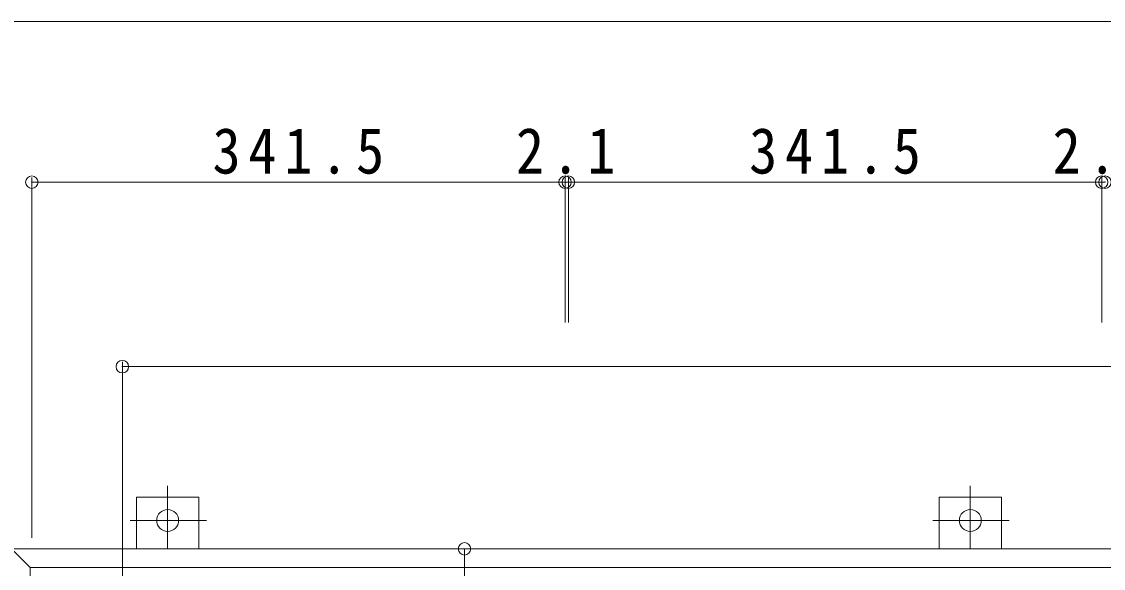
# Model space of a CAD drawing. Units: millimetres at full size, sheet at 1:10. Extents: x -2620 to 2676, y -1962 to 1874.
# Drawn here: x -2168 to -1476, y 1489 to 1839 of the extents above; entities that cross this region are included whole.
import ezdxf

# ---------------------------------------------------------------- set-up
doc = ezdxf.new("R2010")
doc.units = ezdxf.units.MM
doc.header["$LTSCALE"] = 10
doc.header["$PDMODE"] = 32
doc.header["$PDSIZE"] = 8
doc.linetypes.add('CHAIN1', pattern=[8, 5, -1, 1, -1])
for name, color, linetype, lineweight in [('0-3_建具', 2, 'Continuous', 9), ('0-E', 3, 'Continuous', 9), ('0-F', 7, 'Continuous', 9)]:
    doc.layers.add(name, color=color, linetype=linetype, lineweight=lineweight)
doc.styles.add('ＭＳ ゴシック', font='')
doc.styles.get('ＭＳ ゴシック').set_extended_font_data('MS Gothic')

msp = doc.modelspace()

# ---------------------------------------------------------------- linework, layer by layer
at = {"layer": '0-3_建具'}
for p, q in [((-2174.98, 1501.65), (-2162.98, 1489.65)), ((-432.98, 1501.65), (-2174.98, 1501.65)), ((-2162.98, -2.35), (-2162.98, 1489.65)), ((-444.98, 1489.65), (-2162.98, 1489.65))]:
    msp.add_line(p, q, dxfattribs=at)
at = {"layer": '0-E', "linetype": 'CHAIN1'}
for p, q in [((-2074.98, 1542), (-2074.98, 1501.85)), ((-1560.98, 1542), (-1560.98, 1501.85)), ((-2050.14, 1519.85), (-2099.03, 1519.85)), ((-1536.14, 1519.85), (-1585.03, 1519.85))]:
    msp.add_line(p, q, dxfattribs=at)
at = {"layer": '0-E'}
for p, q in [((-2054.98, 1534.85), (-2094.98, 1534.85)), ((-2094.98, 1501.65), (-2094.98, 1534.85)), ((-2054.98, 1501.65), (-2054.98, 1534.85)), ((-1540.98, 1534.85), (-1580.98, 1534.85)), ((-1580.98, 1501.65), (-1580.98, 1534.85)), ((-1540.98, 1501.65), (-1540.98, 1534.85))]:
    msp.add_line(p, q, dxfattribs=at)
for centre in [(-2074.98, 1519.85), (-1560.98, 1519.85)]:
    msp.add_circle(centre, 7, dxfattribs=at)
at = {"layer": '0-F'}
for p, q in [((-2174.98, 1839.36), (-432.98, 1839.36)), ((-2161.98, 1739.57), (-2161.98, 1508.65)), ((-1820.48, 1739.57), (-1820.48, 1646.6)), ((-1818.35, 1739.57), (-1818.35, 1646.6)), ((-1476.85, 1739.57), (-1476.85, 1646.6)), ((-2161.98, 1736.57), (-1820.48, 1736.57)), ((-1820.48, 1736.57), (-1818.35, 1736.57)), ((-1818.35, 1736.57), (-1476.85, 1736.57)), ((-1476.85, 1736.57), (-1474.73, 1736.57)), ((-2103.98, 1621.36), (-2103.98, 1413.65)), ((-2103.98, 1618.36), (-503.98, 1618.36)), ((-1884.9, 1501.65), (-1884.9, 1401.65))]:
    msp.add_line(p, q, dxfattribs=at)
for p in [(-2161.98, 1736.57), (-1820.48, 1736.57), (-1818.35, 1736.57), (-1476.85, 1736.57), (-1474.73, 1736.57), (-2103.98, 1618.36), (-1884.9, 1501.65)]:
    msp.add_point(p, dxfattribs=at)

# ---------------------------------------------------------------- texts
at = {"layer": '0-F', "color": 2, "char_height": 29.33, "attachment_point": 7, "style": 'ＭＳ ゴシック'}
for s, insert in [('\\T1.28;\\W0.9;341.5', (-2046.23, 1741.57)), ('\\T1.27;\\W0.9;2.1', (-1851.92, 1741.57)), ('\\T1.28;\\W0.9;341.5', (-1702.6, 1741.57)), ('\\T1.27;\\W0.9;2.1', (-1508.29, 1741.57))]:
    msp.add_mtext(s, dxfattribs=dict(at, insert=insert))

doc.saveas('drawing.dxf')
